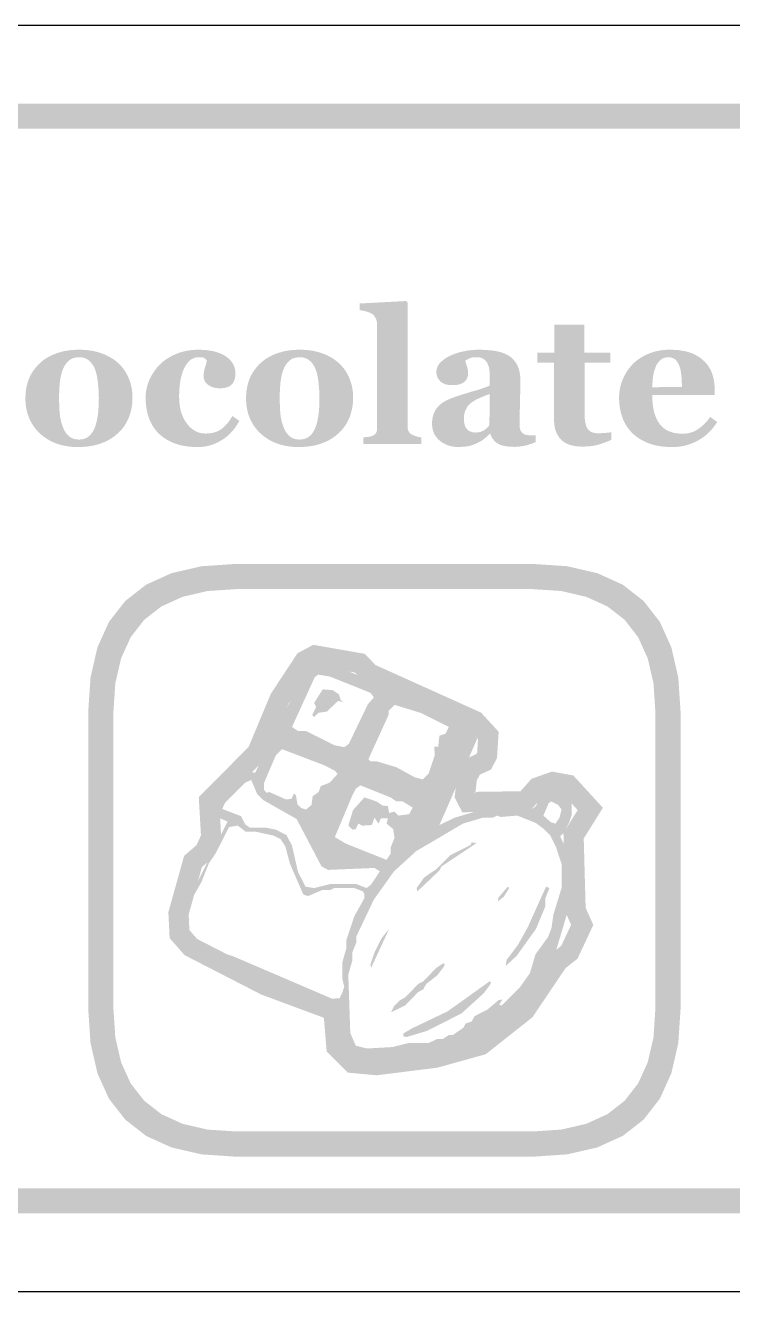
# Model space of a CAD drawing. Header units: millimetres. Extents: x 6 to 297, y 55 to 451.
# Drawn here: x 32.3 to 43.53, y 339.16 to 359.24 of the extents above; entities that cross this region are included whole.
import ezdxf

# ---------------------------------------------------------------- set-up
doc = ezdxf.new("R2010")
doc.units = ezdxf.units.MM
doc.layers.add('CUT', color=1, linetype='Continuous')
doc.layers.add('RASTER', color=7, linetype='Continuous')

msp = doc.modelspace()

# ---------------------------------------------------------------- hatches: boundary and pattern name
at = {"layer": 'RASTER'}
h = msp.add_hatch(color=7, dxfattribs=at)
h.paths.add_polyline_path([(7.2, 355.8), (7.234, 356.316), (7.337, 356.763), (7.509, 357.141), (7.75, 357.45), (8.059, 357.691), (8.438, 357.862), (8.884, 357.966), (9.4, 358), (66.6, 358), (67.116, 357.966), (67.563, 357.862), (67.941, 357.691), (68.25, 357.45), (68.491, 357.141), (68.663, 356.763), (68.766, 356.316), (68.8, 355.8), (68.8, 342.6), (68.766, 342.084), (68.663, 341.638), (68.491, 341.259), (68.25, 340.95), (67.941, 340.709), (67.563, 340.538), (67.116, 340.434), (66.6, 340.4), (9.4, 340.4), (8.884, 340.434), (8.438, 340.538), (8.059, 340.709), (7.75, 340.95), (7.509, 341.259), (7.337, 341.638), (7.234, 342.084), (7.2, 342.6)])
h.paths.add_polyline_path([(7.6, 355.8), (7.6, 342.6), (7.628, 342.178), (7.712, 341.813), (7.853, 341.503), (8.05, 341.25), (8.303, 341.053), (8.612, 340.912), (8.978, 340.828), (9.4, 340.8), (66.6, 340.8), (67.022, 340.828), (67.387, 340.912), (67.697, 341.053), (67.95, 341.25), (68.147, 341.503), (68.288, 341.813), (68.372, 342.178), (68.4, 342.6), (68.4, 355.8), (68.372, 356.222), (68.288, 356.588), (68.147, 356.897), (67.95, 357.15), (67.697, 357.347), (67.387, 357.488), (67.022, 357.572), (66.6, 357.6), (9.4, 357.6), (8.978, 357.572), (8.612, 357.488), (8.303, 357.347), (8.05, 357.15), (7.853, 356.897), (7.712, 356.588), (7.628, 356.222), (7.6, 355.8)], flags=0)
for points in [[(38.585, 352.6), (37.667, 352.6), (37.667, 352.707), (37.676, 352.708), (37.686, 352.708), (37.695, 352.709), (37.704, 352.71), (37.713, 352.711), (37.723, 352.712), (37.732, 352.713), (37.741, 352.714), (37.75, 352.715), (37.758, 352.717), (37.767, 352.718), (37.775, 352.72), (37.782, 352.722), (37.79, 352.724), (37.797, 352.726), (37.804, 352.729), (37.816, 352.734), (37.826, 352.739), (37.835, 352.744), (37.844, 352.75), (37.851, 352.757), (37.858, 352.764), (37.863, 352.771), (37.868, 352.779), (37.872, 352.788), (37.876, 352.797), (37.878, 352.807), (37.881, 352.818), (37.883, 352.829), (37.884, 352.841), (37.885, 352.853), (37.885, 352.867), (37.885, 354.49), (37.885, 354.503), (37.884, 354.517), (37.882, 354.53), (37.879, 354.543), (37.876, 354.556), (37.872, 354.569), (37.868, 354.581), (37.862, 354.593), (37.856, 354.604), (37.85, 354.615), (37.843, 354.625), (37.836, 354.635), (37.828, 354.644), (37.82, 354.652), (37.811, 354.659), (37.802, 354.665), (37.794, 354.67), (37.785, 354.675), (37.775, 354.68), (37.765, 354.684), (37.753, 354.689), (37.741, 354.693), (37.727, 354.698), (37.713, 354.702), (37.698, 354.706), (37.684, 354.71), (37.67, 354.713), (37.657, 354.716), (37.644, 354.718), (37.632, 354.72), (37.62, 354.722), (37.608, 354.723), (37.608, 354.829), (38.345, 354.868), (38.367, 354.844), (38.367, 352.886), (38.367, 352.872), (38.368, 352.86), (38.37, 352.848), (38.372, 352.837), (38.374, 352.826), (38.378, 352.816), (38.382, 352.806), (38.386, 352.798), (38.391, 352.79), (38.397, 352.782), (38.404, 352.775), (38.411, 352.768), (38.419, 352.761), (38.428, 352.755), (38.437, 352.75), (38.448, 352.745), (38.455, 352.742), (38.462, 352.739), (38.47, 352.736), (38.478, 352.733), (38.485, 352.73), (38.493, 352.727), (38.501, 352.724), (38.509, 352.722), (38.517, 352.719), (38.526, 352.717), (38.535, 352.715), (38.544, 352.713), (38.554, 352.711), (38.564, 352.709), (38.574, 352.708), (38.585, 352.707)], [(41.603, 352.667), (41.579, 352.657), (41.555, 352.647), (41.531, 352.638), (41.506, 352.628), (41.48, 352.619), (41.455, 352.61), (41.429, 352.602), (41.402, 352.593), (41.375, 352.586), (41.346, 352.579), (41.315, 352.573), (41.283, 352.569), (41.25, 352.565), (41.215, 352.563), (41.179, 352.561), (41.141, 352.56), (41.086, 352.562), (41.034, 352.567), (40.987, 352.576), (40.942, 352.588), (40.902, 352.604), (40.865, 352.623), (40.832, 352.646), (40.802, 352.672), (40.776, 352.701), (40.754, 352.733), (40.735, 352.769), (40.719, 352.807), (40.707, 352.848), (40.699, 352.892), (40.693, 352.94), (40.692, 352.99), (40.692, 353.889), (40.428, 353.889), (40.428, 354.047), (40.698, 354.047), (40.698, 354.491), (41.174, 354.491), (41.174, 354.047), (41.584, 354.047), (41.584, 353.889), (41.177, 353.889), (41.177, 353.086), (41.177, 353.045), (41.179, 353.007), (41.183, 352.972), (41.188, 352.94), (41.195, 352.911), (41.203, 352.885), (41.213, 352.863), (41.224, 352.843), (41.237, 352.826), (41.253, 352.812), (41.27, 352.799), (41.291, 352.789), (41.313, 352.781), (41.338, 352.776), (41.365, 352.773), (41.395, 352.771), (41.405, 352.771), (41.416, 352.772), (41.429, 352.772), (41.442, 352.773), (41.456, 352.774), (41.471, 352.775), (41.488, 352.776), (41.505, 352.777), (41.522, 352.779), (41.537, 352.78), (41.551, 352.782), (41.564, 352.783), (41.576, 352.785), (41.586, 352.787), (41.595, 352.789), (41.603, 352.79)], [(35.029, 352.553), (34.978, 352.554), (34.93, 352.557), (34.883, 352.561), (34.837, 352.568), (34.793, 352.576), (34.75, 352.586), (34.709, 352.599), (34.669, 352.612), (34.631, 352.628), (34.594, 352.645), (34.56, 352.663), (34.527, 352.683), (34.495, 352.703), (34.466, 352.726), (34.438, 352.749), (34.412, 352.774), (34.387, 352.801), (34.365, 352.829), (34.343, 352.858), (34.324, 352.888), (34.306, 352.919), (34.289, 352.952), (34.274, 352.985), (34.261, 353.02), (34.249, 353.056), (34.239, 353.093), (34.231, 353.13), (34.224, 353.169), (34.218, 353.208), (34.214, 353.248), (34.212, 353.288), (34.211, 353.329), (34.212, 353.367), (34.215, 353.405), (34.22, 353.442), (34.226, 353.478), (34.235, 353.514), (34.245, 353.55), (34.258, 353.585), (34.272, 353.62), (34.288, 353.653), (34.305, 353.686), (34.324, 353.718), (34.344, 353.749), (34.365, 353.778), (34.387, 353.807), (34.411, 353.835), (34.437, 353.861), (34.464, 353.887), (34.493, 353.912), (34.524, 353.935), (34.557, 353.957), (34.591, 353.978), (34.626, 353.997), (34.664, 354.015), (34.703, 354.032), (34.743, 354.047), (34.784, 354.06), (34.826, 354.071), (34.87, 354.08), (34.914, 354.087), (34.96, 354.092), (35.006, 354.095), (35.053, 354.096), (35.119, 354.094), (35.181, 354.089), (35.24, 354.081), (35.295, 354.07), (35.346, 354.056), (35.394, 354.038), (35.439, 354.018), (35.48, 353.994), (35.516, 353.967), (35.548, 353.938), (35.575, 353.907), (35.597, 353.874), (35.614, 353.839), (35.627, 353.801), (35.634, 353.761), (35.636, 353.719), (35.636, 353.693), (35.633, 353.669), (35.629, 353.646), (35.623, 353.624), (35.615, 353.603), (35.605, 353.584), (35.594, 353.566), (35.581, 353.549), (35.566, 353.534), (35.548, 353.521), (35.528, 353.51), (35.505, 353.501), (35.48, 353.494), (35.452, 353.489), (35.422, 353.486), (35.389, 353.485), (35.362, 353.486), (35.336, 353.488), (35.312, 353.492), (35.288, 353.498), (35.266, 353.505), (35.244, 353.514), (35.224, 353.525), (35.205, 353.538), (35.188, 353.551), (35.173, 353.566), (35.16, 353.582), (35.15, 353.598), (35.142, 353.616), (35.136, 353.635), (35.132, 353.654), (35.131, 353.675), (35.131, 353.693), (35.133, 353.711), (35.134, 353.729), (35.137, 353.747), (35.14, 353.764), (35.144, 353.782), (35.149, 353.8), (35.155, 353.817), (35.16, 353.834), (35.165, 353.85), (35.169, 353.865), (35.173, 353.879), (35.176, 353.892), (35.179, 353.904), (35.181, 353.915), (35.182, 353.924), (35.178, 353.931), (35.174, 353.937), (35.169, 353.942), (35.164, 353.947), (35.159, 353.952), (35.153, 353.957), (35.147, 353.961), (35.141, 353.965), (35.135, 353.968), (35.127, 353.971), (35.119, 353.973), (35.109, 353.975), (35.099, 353.976), (35.088, 353.978), (35.076, 353.978), (35.064, 353.978), (35.047, 353.978), (35.031, 353.976), (35.016, 353.974), (35.001, 353.971), (34.986, 353.966), (34.971, 353.961), (34.957, 353.955), (34.944, 353.948), (34.93, 353.939), (34.917, 353.929), (34.904, 353.918), (34.891, 353.905), (34.879, 353.891), (34.866, 353.875), (34.854, 353.858), (34.843, 353.839), (34.831, 353.82), (34.821, 353.8), (34.811, 353.777), (34.802, 353.754), (34.793, 353.728), (34.785, 353.701), (34.777, 353.673), (34.77, 353.643), (34.764, 353.611), (34.758, 353.578), (34.754, 353.544), (34.75, 353.507), (34.747, 353.47), (34.745, 353.43), (34.743, 353.39), (34.743, 353.347), (34.745, 353.283), (34.751, 353.223), (34.76, 353.166), (34.773, 353.112), (34.791, 353.061), (34.812, 353.013), (34.837, 352.968), (34.865, 352.927), (34.897, 352.889), (34.929, 352.857), (34.964, 352.829), (34.999, 352.807), (35.037, 352.789), (35.075, 352.777), (35.116, 352.769), (35.157, 352.767), (35.197, 352.768), (35.235, 352.772), (35.27, 352.777), (35.303, 352.785), (35.335, 352.795), (35.364, 352.808), (35.391, 352.823), (35.416, 352.84), (35.44, 352.859), (35.463, 352.88), (35.485, 352.902), (35.507, 352.927), (35.528, 352.954), (35.548, 352.982), (35.568, 353.013), (35.587, 353.045), (35.697, 352.969), (35.685, 352.947), (35.673, 352.925), (35.66, 352.904), (35.647, 352.884), (35.633, 352.863), (35.619, 352.844), (35.604, 352.825), (35.588, 352.806), (35.572, 352.788), (35.555, 352.77), (35.537, 352.753), (35.519, 352.736), (35.5, 352.72), (35.48, 352.704), (35.459, 352.689), (35.437, 352.675), (35.414, 352.66), (35.391, 352.647), (35.368, 352.634), (35.344, 352.622), (35.321, 352.611), (35.297, 352.601), (35.274, 352.592), (35.25, 352.584), (35.225, 352.577), (35.2, 352.57), (35.174, 352.565), (35.147, 352.561), (35.119, 352.557), (35.09, 352.555), (35.06, 352.554), (35.029, 352.553)]]:
    msp.add_hatch(color=7, dxfattribs=at).paths.add_polyline_path(points)
h = msp.add_hatch(color=7, dxfattribs=at)
h.paths.add_polyline_path([(33.781, 353.88), (33.807, 353.854), (33.832, 353.827), (33.855, 353.799), (33.876, 353.769), (33.896, 353.738), (33.914, 353.706), (33.931, 353.673), (33.946, 353.639), (33.959, 353.603), (33.971, 353.567), (33.981, 353.53), (33.989, 353.492), (33.995, 353.454), (34, 353.414), (34.002, 353.375), (34.003, 353.334), (34.002, 353.294), (34, 353.254), (33.995, 353.215), (33.989, 353.176), (33.981, 353.138), (33.971, 353.1), (33.96, 353.063), (33.947, 353.027), (33.932, 352.992), (33.915, 352.957), (33.897, 352.925), (33.877, 352.893), (33.856, 352.863), (33.833, 352.834), (33.808, 352.806), (33.782, 352.78), (33.752, 352.754), (33.721, 352.728), (33.689, 352.705), (33.655, 352.683), (33.62, 352.663), (33.583, 352.644), (33.545, 352.627), (33.506, 352.612), (33.465, 352.598), (33.423, 352.586), (33.379, 352.576), (33.334, 352.568), (33.287, 352.561), (33.239, 352.557), (33.19, 352.554), (33.139, 352.553), (33.095, 352.554), (33.051, 352.556), (33.009, 352.56), (32.967, 352.566), (32.927, 352.573), (32.887, 352.582), (32.848, 352.592), (32.81, 352.604), (32.773, 352.618), (32.737, 352.633), (32.702, 352.65), (32.669, 352.668), (32.636, 352.689), (32.604, 352.71), (32.574, 352.733), (32.544, 352.758), (32.517, 352.783), (32.491, 352.81), (32.467, 352.838), (32.445, 352.868), (32.423, 352.899), (32.404, 352.931), (32.385, 352.965), (32.368, 353.001), (32.353, 353.037), (32.34, 353.075), (32.329, 353.114), (32.32, 353.154), (32.313, 353.194), (32.308, 353.236), (32.305, 353.279), (32.304, 353.324), (32.305, 353.367), (32.307, 353.409), (32.312, 353.45), (32.318, 353.49), (32.326, 353.528), (32.336, 353.565), (32.347, 353.602), (32.36, 353.636), (32.375, 353.67), (32.392, 353.703), (32.411, 353.735), (32.431, 353.766), (32.453, 353.796), (32.477, 353.825), (32.502, 353.853), (32.53, 353.88), (32.557, 353.905), (32.587, 353.929), (32.618, 353.951), (32.651, 353.971), (32.685, 353.99), (32.721, 354.008), (32.758, 354.024), (32.797, 354.039), (32.837, 354.052), (32.879, 354.064), (32.921, 354.074), (32.965, 354.082), (33.01, 354.088), (33.056, 354.092), (33.104, 354.095), (33.152, 354.096), (33.203, 354.095), (33.252, 354.092), (33.299, 354.088), (33.345, 354.082), (33.389, 354.074), (33.432, 354.064), (33.473, 354.052), (33.513, 354.039), (33.551, 354.024), (33.588, 354.008), (33.624, 353.99), (33.658, 353.971), (33.691, 353.951), (33.722, 353.929), (33.752, 353.905), (33.781, 353.88)])
h.paths.add_polyline_path([(33.406, 352.865), (33.413, 352.886), (33.421, 352.908), (33.427, 352.932), (33.434, 352.956), (33.439, 352.981), (33.444, 353.008), (33.449, 353.036), (33.453, 353.064), (33.457, 353.094), (33.46, 353.125), (33.462, 353.158), (33.465, 353.191), (33.466, 353.226), (33.468, 353.262), (33.468, 353.299), (33.469, 353.337), (33.468, 353.363), (33.468, 353.39), (33.466, 353.418), (33.465, 353.447), (33.463, 353.476), (33.46, 353.507), (33.457, 353.539), (33.454, 353.571), (33.45, 353.603), (33.446, 353.634), (33.441, 353.662), (33.436, 353.689), (33.43, 353.714), (33.424, 353.738), (33.417, 353.759), (33.41, 353.779), (33.401, 353.802), (33.391, 353.823), (33.38, 353.843), (33.368, 353.862), (33.355, 353.879), (33.342, 353.895), (33.328, 353.91), (33.313, 353.924), (33.296, 353.937), (33.279, 353.947), (33.261, 353.956), (33.242, 353.964), (33.222, 353.97), (33.201, 353.974), (33.178, 353.976), (33.155, 353.977), (33.13, 353.976), (33.106, 353.973), (33.083, 353.969), (33.061, 353.963), (33.041, 353.955), (33.023, 353.945), (33.005, 353.933), (32.989, 353.92), (32.974, 353.905), (32.959, 353.889), (32.946, 353.872), (32.934, 353.854), (32.922, 353.835), (32.911, 353.815), (32.902, 353.794), (32.893, 353.772), (32.885, 353.751), (32.879, 353.728), (32.872, 353.705), (32.867, 353.681), (32.862, 353.656), (32.857, 353.631), (32.854, 353.604), (32.85, 353.576), (32.848, 353.548), (32.845, 353.52), (32.843, 353.491), (32.842, 353.462), (32.84, 353.433), (32.839, 353.403), (32.839, 353.373), (32.839, 353.343), (32.839, 353.304), (32.839, 353.266), (32.84, 353.231), (32.841, 353.197), (32.843, 353.165), (32.844, 353.134), (32.846, 353.105), (32.849, 353.078), (32.852, 353.052), (32.856, 353.026), (32.861, 353), (32.866, 352.973), (32.873, 352.947), (32.881, 352.921), (32.889, 352.894), (32.899, 352.868), (32.908, 352.846), (32.917, 352.825), (32.928, 352.805), (32.94, 352.787), (32.952, 352.769), (32.966, 352.753), (32.98, 352.738), (32.995, 352.725), (33.012, 352.712), (33.029, 352.701), (33.047, 352.692), (33.067, 352.685), (33.087, 352.679), (33.109, 352.675), (33.131, 352.673), (33.155, 352.672), (33.177, 352.673), (33.197, 352.675), (33.217, 352.679), (33.237, 352.684), (33.255, 352.691), (33.273, 352.699), (33.29, 352.709), (33.306, 352.721), (33.321, 352.734), (33.336, 352.748), (33.349, 352.764), (33.362, 352.781), (33.374, 352.8), (33.386, 352.82), (33.396, 352.842), (33.406, 352.865)], flags=0)
h = msp.add_hatch(color=7, dxfattribs=at)
h.paths.add_polyline_path([(37.281, 353.88), (37.308, 353.854), (37.332, 353.827), (37.356, 353.799), (37.377, 353.769), (37.397, 353.738), (37.415, 353.706), (37.432, 353.673), (37.447, 353.639), (37.46, 353.603), (37.472, 353.567), (37.482, 353.53), (37.49, 353.492), (37.496, 353.454), (37.501, 353.414), (37.503, 353.375), (37.504, 353.334), (37.503, 353.294), (37.501, 353.254), (37.496, 353.215), (37.49, 353.176), (37.482, 353.138), (37.472, 353.1), (37.461, 353.063), (37.448, 353.027), (37.433, 352.992), (37.416, 352.957), (37.398, 352.925), (37.378, 352.893), (37.357, 352.863), (37.334, 352.834), (37.309, 352.806), (37.283, 352.78), (37.253, 352.754), (37.222, 352.728), (37.19, 352.705), (37.156, 352.683), (37.121, 352.663), (37.084, 352.644), (37.046, 352.627), (37.007, 352.612), (36.966, 352.598), (36.924, 352.586), (36.88, 352.576), (36.835, 352.568), (36.788, 352.561), (36.74, 352.557), (36.691, 352.554), (36.64, 352.553), (36.596, 352.554), (36.552, 352.556), (36.51, 352.56), (36.468, 352.566), (36.428, 352.573), (36.388, 352.582), (36.349, 352.592), (36.311, 352.604), (36.274, 352.618), (36.238, 352.633), (36.203, 352.65), (36.169, 352.668), (36.137, 352.689), (36.105, 352.71), (36.075, 352.733), (36.045, 352.758), (36.018, 352.783), (35.992, 352.81), (35.968, 352.838), (35.946, 352.868), (35.924, 352.899), (35.905, 352.931), (35.886, 352.965), (35.869, 353.001), (35.854, 353.037), (35.841, 353.075), (35.83, 353.114), (35.821, 353.154), (35.814, 353.194), (35.809, 353.236), (35.806, 353.279), (35.805, 353.324), (35.806, 353.367), (35.808, 353.409), (35.813, 353.45), (35.819, 353.49), (35.827, 353.528), (35.837, 353.565), (35.848, 353.602), (35.861, 353.636), (35.876, 353.67), (35.893, 353.703), (35.912, 353.735), (35.932, 353.766), (35.954, 353.796), (35.978, 353.825), (36.003, 353.853), (36.031, 353.88), (36.058, 353.905), (36.088, 353.929), (36.119, 353.951), (36.152, 353.971), (36.186, 353.99), (36.222, 354.008), (36.259, 354.024), (36.298, 354.039), (36.338, 354.052), (36.38, 354.064), (36.422, 354.074), (36.466, 354.082), (36.511, 354.088), (36.557, 354.092), (36.605, 354.095), (36.653, 354.096), (36.704, 354.095), (36.753, 354.092), (36.8, 354.088), (36.846, 354.082), (36.89, 354.074), (36.933, 354.064), (36.974, 354.052), (37.014, 354.039), (37.052, 354.024), (37.089, 354.008), (37.125, 353.99), (37.159, 353.971), (37.192, 353.951), (37.223, 353.929), (37.253, 353.905), (37.281, 353.88)])
h.paths.add_polyline_path([(36.906, 352.865), (36.914, 352.886), (36.922, 352.908), (36.928, 352.932), (36.935, 352.956), (36.94, 352.981), (36.945, 353.008), (36.95, 353.036), (36.954, 353.064), (36.958, 353.094), (36.961, 353.125), (36.963, 353.158), (36.966, 353.191), (36.967, 353.226), (36.969, 353.262), (36.969, 353.299), (36.969, 353.337), (36.969, 353.363), (36.969, 353.39), (36.967, 353.418), (36.966, 353.447), (36.964, 353.476), (36.961, 353.507), (36.958, 353.539), (36.955, 353.571), (36.951, 353.603), (36.947, 353.634), (36.942, 353.662), (36.937, 353.689), (36.931, 353.714), (36.925, 353.738), (36.918, 353.759), (36.911, 353.779), (36.902, 353.802), (36.892, 353.823), (36.881, 353.843), (36.869, 353.862), (36.856, 353.879), (36.843, 353.895), (36.829, 353.91), (36.813, 353.924), (36.797, 353.937), (36.78, 353.947), (36.762, 353.956), (36.743, 353.964), (36.723, 353.97), (36.702, 353.974), (36.679, 353.976), (36.656, 353.977), (36.631, 353.976), (36.607, 353.973), (36.584, 353.969), (36.562, 353.963), (36.542, 353.955), (36.523, 353.945), (36.506, 353.933), (36.49, 353.92), (36.475, 353.905), (36.46, 353.889), (36.447, 353.872), (36.435, 353.854), (36.423, 353.835), (36.412, 353.815), (36.403, 353.794), (36.394, 353.772), (36.386, 353.751), (36.38, 353.728), (36.373, 353.705), (36.368, 353.681), (36.363, 353.656), (36.358, 353.631), (36.355, 353.604), (36.351, 353.576), (36.349, 353.548), (36.346, 353.52), (36.344, 353.491), (36.343, 353.462), (36.341, 353.433), (36.34, 353.403), (36.34, 353.373), (36.34, 353.343), (36.34, 353.304), (36.34, 353.266), (36.341, 353.231), (36.342, 353.197), (36.344, 353.165), (36.345, 353.134), (36.347, 353.105), (36.35, 353.078), (36.353, 353.052), (36.357, 353.026), (36.362, 353), (36.367, 352.973), (36.374, 352.947), (36.382, 352.921), (36.39, 352.894), (36.4, 352.868), (36.409, 352.846), (36.418, 352.825), (36.429, 352.805), (36.441, 352.787), (36.453, 352.769), (36.467, 352.753), (36.481, 352.738), (36.496, 352.725), (36.513, 352.712), (36.53, 352.701), (36.548, 352.692), (36.568, 352.685), (36.588, 352.679), (36.61, 352.675), (36.632, 352.673), (36.656, 352.672), (36.678, 352.673), (36.698, 352.675), (36.718, 352.679), (36.738, 352.684), (36.756, 352.691), (36.774, 352.699), (36.791, 352.709), (36.807, 352.721), (36.822, 352.734), (36.837, 352.748), (36.85, 352.764), (36.863, 352.781), (36.875, 352.8), (36.887, 352.82), (36.897, 352.842), (36.906, 352.865)], flags=0)
h = msp.add_hatch(color=7, dxfattribs=at)
h.paths.add_polyline_path([(40.4, 352.631), (40.384, 352.624), (40.366, 352.617), (40.349, 352.611), (40.33, 352.604), (40.31, 352.598), (40.29, 352.591), (40.269, 352.585), (40.248, 352.579), (40.226, 352.574), (40.203, 352.569), (40.18, 352.565), (40.157, 352.562), (40.134, 352.559), (40.11, 352.558), (40.086, 352.556), (40.062, 352.556), (40.018, 352.557), (39.978, 352.559), (39.94, 352.564), (39.905, 352.569), (39.874, 352.577), (39.845, 352.586), (39.819, 352.597), (39.797, 352.61), (39.776, 352.624), (39.758, 352.639), (39.741, 352.656), (39.725, 352.675), (39.712, 352.694), (39.7, 352.716), (39.689, 352.738), (39.681, 352.763), (39.672, 352.763), (39.66, 352.75), (39.647, 352.739), (39.635, 352.727), (39.623, 352.716), (39.611, 352.706), (39.599, 352.696), (39.588, 352.687), (39.576, 352.678), (39.565, 352.669), (39.553, 352.661), (39.541, 352.653), (39.528, 352.645), (39.516, 352.638), (39.503, 352.631), (39.49, 352.624), (39.477, 352.618), (39.46, 352.61), (39.443, 352.603), (39.426, 352.596), (39.41, 352.59), (39.393, 352.584), (39.377, 352.579), (39.361, 352.574), (39.345, 352.57), (39.328, 352.566), (39.31, 352.563), (39.29, 352.561), (39.268, 352.558), (39.245, 352.557), (39.221, 352.556), (39.195, 352.555), (39.167, 352.555), (39.125, 352.556), (39.085, 352.561), (39.046, 352.569), (39.009, 352.58), (38.974, 352.594), (38.94, 352.611), (38.908, 352.631), (38.877, 352.655), (38.849, 352.681), (38.824, 352.709), (38.804, 352.739), (38.787, 352.772), (38.773, 352.806), (38.764, 352.842), (38.758, 352.88), (38.757, 352.921), (38.757, 352.944), (38.758, 352.967), (38.76, 352.988), (38.763, 353.009), (38.767, 353.029), (38.771, 353.048), (38.777, 353.066), (38.783, 353.083), (38.79, 353.099), (38.798, 353.115), (38.806, 353.13), (38.815, 353.145), (38.825, 353.16), (38.835, 353.174), (38.846, 353.188), (38.858, 353.201), (38.869, 353.212), (38.881, 353.223), (38.893, 353.233), (38.905, 353.243), (38.918, 353.253), (38.931, 353.262), (38.945, 353.27), (38.959, 353.278), (38.974, 353.286), (38.989, 353.293), (39.004, 353.301), (39.02, 353.308), (39.036, 353.315), (39.052, 353.322), (39.069, 353.329), (39.086, 353.335), (39.12, 353.347), (39.155, 353.36), (39.192, 353.372), (39.231, 353.385), (39.272, 353.397), (39.314, 353.41), (39.357, 353.423), (39.403, 353.436), (39.447, 353.449), (39.489, 353.461), (39.527, 353.473), (39.562, 353.485), (39.594, 353.496), (39.623, 353.508), (39.649, 353.518), (39.672, 353.529), (39.672, 353.669), (39.672, 353.679), (39.672, 353.689), (39.671, 353.7), (39.671, 353.712), (39.67, 353.724), (39.669, 353.737), (39.668, 353.751), (39.666, 353.766), (39.665, 353.781), (39.663, 353.795), (39.66, 353.808), (39.657, 353.821), (39.654, 353.834), (39.65, 353.845), (39.646, 353.857), (39.641, 353.867), (39.636, 353.879), (39.63, 353.89), (39.623, 353.9), (39.615, 353.91), (39.607, 353.92), (39.597, 353.929), (39.588, 353.938), (39.577, 353.946), (39.565, 353.954), (39.553, 353.96), (39.54, 353.966), (39.526, 353.97), (39.511, 353.974), (39.495, 353.976), (39.479, 353.978), (39.461, 353.978), (39.445, 353.978), (39.43, 353.977), (39.416, 353.976), (39.402, 353.974), (39.389, 353.971), (39.376, 353.968), (39.365, 353.964), (39.354, 353.96), (39.343, 353.956), (39.333, 353.951), (39.323, 353.946), (39.315, 353.942), (39.306, 353.937), (39.298, 353.932), (39.291, 353.928), (39.284, 353.923), (39.285, 353.915), (39.287, 353.906), (39.289, 353.896), (39.292, 353.886), (39.296, 353.874), (39.3, 353.862), (39.304, 353.848), (39.309, 353.833), (39.314, 353.818), (39.318, 353.804), (39.321, 353.789), (39.324, 353.774), (39.326, 353.76), (39.328, 353.746), (39.329, 353.732), (39.329, 353.718), (39.329, 353.711), (39.329, 353.704), (39.327, 353.697), (39.326, 353.69), (39.324, 353.682), (39.322, 353.673), (39.319, 353.665), (39.316, 353.655), (39.313, 353.646), (39.309, 353.638), (39.305, 353.63), (39.3, 353.622), (39.295, 353.615), (39.29, 353.608), (39.284, 353.602), (39.278, 353.596), (39.27, 353.589), (39.261, 353.582), (39.252, 353.576), (39.242, 353.57), (39.233, 353.565), (39.223, 353.56), (39.213, 353.555), (39.203, 353.551), (39.192, 353.547), (39.179, 353.544), (39.165, 353.541), (39.15, 353.539), (39.133, 353.537), (39.115, 353.536), (39.095, 353.535), (39.074, 353.535), (39.045, 353.535), (39.017, 353.538), (38.991, 353.543), (38.966, 353.549), (38.944, 353.558), (38.924, 353.568), (38.905, 353.58), (38.888, 353.594), (38.874, 353.609), (38.861, 353.626), (38.85, 353.643), (38.841, 353.662), (38.834, 353.682), (38.829, 353.703), (38.826, 353.725), (38.825, 353.748), (38.826, 353.769), (38.83, 353.788), (38.835, 353.808), (38.842, 353.826), (38.851, 353.844), (38.862, 353.862), (38.875, 353.879), (38.891, 353.896), (38.907, 353.912), (38.925, 353.927), (38.944, 353.941), (38.963, 353.955), (38.983, 353.968), (39.004, 353.981), (39.027, 353.992), (39.05, 354.003), (39.073, 354.014), (39.097, 354.024), (39.123, 354.033), (39.149, 354.042), (39.176, 354.051), (39.204, 354.058), (39.232, 354.065), (39.262, 354.071), (39.292, 354.077), (39.321, 354.082), (39.35, 354.086), (39.378, 354.09), (39.405, 354.092), (39.432, 354.094), (39.459, 354.095), (39.485, 354.096), (39.52, 354.095), (39.554, 354.095), (39.588, 354.093), (39.621, 354.091), (39.653, 354.089), (39.685, 354.086), (39.715, 354.083), (39.745, 354.079), (39.775, 354.074), (39.803, 354.068), (39.831, 354.061), (39.858, 354.053), (39.885, 354.044), (39.91, 354.033), (39.935, 354.022), (39.959, 354.009), (39.981, 353.996), (40.002, 353.981), (40.022, 353.964), (40.041, 353.946), (40.058, 353.927), (40.074, 353.906), (40.09, 353.884), (40.104, 353.86), (40.116, 353.835), (40.127, 353.808), (40.136, 353.779), (40.144, 353.748), (40.149, 353.716), (40.154, 353.681), (40.156, 353.645), (40.157, 353.606), (40.157, 353.564), (40.157, 353.52), (40.156, 353.474), (40.155, 353.425), (40.154, 353.375), (40.153, 353.323), (40.152, 353.27), (40.15, 353.214), (40.149, 353.159), (40.148, 353.11), (40.146, 353.065), (40.145, 353.026), (40.145, 352.991), (40.144, 352.961), (40.144, 352.935), (40.144, 352.915), (40.144, 352.899), (40.145, 352.884), (40.147, 352.869), (40.149, 352.856), (40.152, 352.843), (40.155, 352.832), (40.159, 352.821), (40.164, 352.811), (40.169, 352.802), (40.175, 352.793), (40.181, 352.785), (40.189, 352.778), (40.197, 352.771), (40.205, 352.765), (40.214, 352.759), (40.224, 352.754), (40.231, 352.751), (40.239, 352.749), (40.247, 352.746), (40.256, 352.744), (40.267, 352.743), (40.278, 352.742), (40.29, 352.741), (40.303, 352.74), (40.316, 352.739), (40.329, 352.739), (40.341, 352.739), (40.354, 352.738), (40.366, 352.738), (40.378, 352.738), (40.389, 352.738), (40.4, 352.738)])
h.paths.add_polyline_path([(39.672, 353.394), (39.652, 353.387), (39.631, 353.38), (39.611, 353.372), (39.59, 353.364), (39.57, 353.356), (39.55, 353.348), (39.53, 353.339), (39.51, 353.33), (39.49, 353.321), (39.471, 353.312), (39.453, 353.303), (39.436, 353.293), (39.42, 353.284), (39.405, 353.274), (39.391, 353.265), (39.378, 353.255), (39.365, 353.244), (39.352, 353.233), (39.34, 353.221), (39.329, 353.208), (39.319, 353.195), (39.31, 353.18), (39.301, 353.166), (39.293, 353.15), (39.286, 353.134), (39.279, 353.117), (39.274, 353.099), (39.27, 353.081), (39.266, 353.062), (39.264, 353.042), (39.262, 353.021), (39.262, 353), (39.263, 352.972), (39.265, 352.947), (39.269, 352.923), (39.275, 352.901), (39.282, 352.882), (39.291, 352.864), (39.302, 352.848), (39.314, 352.834), (39.327, 352.822), (39.341, 352.812), (39.356, 352.803), (39.372, 352.796), (39.388, 352.79), (39.406, 352.786), (39.423, 352.784), (39.442, 352.783), (39.462, 352.784), (39.481, 352.785), (39.499, 352.788), (39.516, 352.791), (39.532, 352.796), (39.547, 352.802), (39.561, 352.808), (39.575, 352.816), (39.588, 352.825), (39.6, 352.834), (39.612, 352.843), (39.624, 352.853), (39.635, 352.863), (39.646, 352.874), (39.656, 352.886), (39.666, 352.897)], flags=0)
h = msp.add_hatch(color=7, dxfattribs=at)
h.paths.add_polyline_path([(43.28, 352.95), (43.267, 352.929), (43.253, 352.909), (43.239, 352.889), (43.223, 352.869), (43.208, 352.849), (43.191, 352.83), (43.174, 352.811), (43.156, 352.793), (43.138, 352.774), (43.119, 352.757), (43.099, 352.74), (43.079, 352.724), (43.058, 352.708), (43.036, 352.694), (43.014, 352.679), (42.991, 352.666), (42.967, 352.652), (42.942, 352.64), (42.918, 352.628), (42.893, 352.617), (42.868, 352.607), (42.843, 352.598), (42.818, 352.589), (42.793, 352.582), (42.767, 352.575), (42.741, 352.569), (42.713, 352.564), (42.685, 352.56), (42.656, 352.557), (42.626, 352.555), (42.594, 352.554), (42.562, 352.553), (42.509, 352.554), (42.458, 352.557), (42.408, 352.562), (42.36, 352.569), (42.314, 352.577), (42.27, 352.588), (42.228, 352.6), (42.188, 352.615), (42.149, 352.631), (42.113, 352.648), (42.078, 352.667), (42.044, 352.687), (42.013, 352.708), (41.983, 352.731), (41.954, 352.755), (41.928, 352.78), (41.903, 352.807), (41.88, 352.835), (41.858, 352.863), (41.838, 352.894), (41.82, 352.925), (41.803, 352.957), (41.788, 352.991), (41.775, 353.026), (41.763, 353.061), (41.753, 353.098), (41.744, 353.135), (41.737, 353.173), (41.731, 353.212), (41.728, 353.251), (41.725, 353.291), (41.724, 353.332), (41.725, 353.37), (41.728, 353.406), (41.732, 353.443), (41.738, 353.479), (41.746, 353.514), (41.755, 353.55), (41.766, 353.584), (41.779, 353.619), (41.794, 353.653), (41.81, 353.685), (41.827, 353.717), (41.846, 353.748), (41.866, 353.778), (41.888, 353.807), (41.911, 353.835), (41.935, 353.863), (41.961, 353.888), (41.988, 353.912), (42.017, 353.935), (42.048, 353.957), (42.08, 353.977), (42.114, 353.996), (42.149, 354.014), (42.187, 354.031), (42.225, 354.046), (42.265, 354.059), (42.305, 354.07), (42.347, 354.079), (42.39, 354.087), (42.434, 354.092), (42.479, 354.095), (42.526, 354.096), (42.576, 354.095), (42.624, 354.092), (42.669, 354.089), (42.712, 354.083), (42.753, 354.076), (42.792, 354.068), (42.828, 354.057), (42.863, 354.046), (42.895, 354.033), (42.926, 354.019), (42.955, 354.003), (42.983, 353.986), (43.01, 353.969), (43.035, 353.95), (43.058, 353.929), (43.081, 353.908), (43.101, 353.887), (43.12, 353.864), (43.137, 353.841), (43.153, 353.817), (43.167, 353.792), (43.181, 353.766), (43.192, 353.739), (43.202, 353.711), (43.211, 353.683), (43.219, 353.654), (43.226, 353.624), (43.231, 353.595), (43.235, 353.565), (43.238, 353.535), (43.24, 353.504), (43.24, 353.473), (43.24, 353.378), (42.25, 353.378), (42.252, 353.305), (42.257, 353.237), (42.267, 353.173), (42.279, 353.113), (42.295, 353.059), (42.315, 353.008), (42.339, 352.962), (42.366, 352.921), (42.397, 352.884), (42.432, 352.852), (42.472, 352.825), (42.516, 352.803), (42.564, 352.786), (42.616, 352.774), (42.673, 352.767), (42.734, 352.764), (42.768, 352.765), (42.801, 352.769), (42.833, 352.775), (42.864, 352.783), (42.895, 352.794), (42.925, 352.806), (42.953, 352.822), (42.981, 352.84), (43.008, 352.859), (43.034, 352.88), (43.059, 352.902), (43.083, 352.925), (43.106, 352.95), (43.128, 352.975), (43.149, 353.002), (43.169, 353.031)])
h.paths.add_polyline_path([(42.72, 353.507), (42.72, 353.529), (42.72, 353.551), (42.719, 353.573), (42.718, 353.596), (42.717, 353.618), (42.716, 353.641), (42.714, 353.664), (42.712, 353.687), (42.709, 353.709), (42.706, 353.731), (42.703, 353.751), (42.7, 353.771), (42.696, 353.789), (42.691, 353.806), (42.686, 353.823), (42.681, 353.838), (42.674, 353.854), (42.667, 353.87), (42.66, 353.885), (42.651, 353.898), (42.643, 353.911), (42.633, 353.922), (42.623, 353.932), (42.613, 353.942), (42.602, 353.95), (42.59, 353.957), (42.577, 353.963), (42.564, 353.968), (42.55, 353.972), (42.535, 353.975), (42.52, 353.976), (42.504, 353.977), (42.476, 353.975), (42.45, 353.97), (42.425, 353.961), (42.402, 353.948), (42.38, 353.932), (42.36, 353.913), (42.341, 353.889), (42.323, 353.863), (42.308, 353.832), (42.294, 353.797), (42.282, 353.758), (42.271, 353.715), (42.263, 353.668), (42.257, 353.616), (42.253, 353.561), (42.25, 353.501)], flags=0)
h = msp.add_hatch(color=7, dxfattribs=at)
h.paths.add_polyline_path([(33.3, 348.35), (33.337, 348.901), (33.447, 349.378), (33.63, 349.782), (33.888, 350.112), (34.218, 350.37), (34.622, 350.553), (35.099, 350.663), (35.65, 350.7), (40.35, 350.7), (40.901, 350.663), (41.378, 350.553), (41.782, 350.37), (42.113, 350.112), (42.37, 349.782), (42.553, 349.378), (42.663, 348.901), (42.7, 348.35), (42.7, 343.65), (42.663, 343.099), (42.553, 342.622), (42.37, 342.218), (42.113, 341.888), (41.782, 341.63), (41.378, 341.447), (40.901, 341.337), (40.35, 341.3), (35.65, 341.3), (35.099, 341.337), (34.622, 341.447), (34.218, 341.63), (33.888, 341.888), (33.63, 342.218), (33.447, 342.622), (33.337, 343.099), (33.3, 343.65)])
h.paths.add_polyline_path([(33.7, 348.35), (33.7, 343.65), (33.73, 343.193), (33.822, 342.797), (33.974, 342.462), (34.188, 342.188), (34.462, 341.974), (34.797, 341.822), (35.193, 341.73), (35.65, 341.7), (40.35, 341.7), (40.807, 341.73), (41.203, 341.822), (41.538, 341.974), (41.813, 342.188), (42.026, 342.462), (42.178, 342.797), (42.27, 343.193), (42.3, 343.65), (42.3, 348.35), (42.27, 348.807), (42.178, 349.203), (42.026, 349.538), (41.813, 349.813), (41.538, 350.026), (41.203, 350.178), (40.807, 350.27), (40.35, 350.3), (35.65, 350.3), (35.193, 350.27), (34.797, 350.178), (34.462, 350.026), (34.188, 349.813), (33.974, 349.538), (33.822, 349.203), (33.73, 348.807), (33.7, 348.35)], flags=0)
h = msp.add_hatch(color=7, dxfattribs=at)
h.paths.add_polyline_path([(36.87, 349.417), (37.688, 349.274), (37.86, 349.096), (39.534, 348.342), (39.813, 348.038), (39.787, 347.623), (39.692, 347.439), (39.515, 347.358), (39.466, 347.267), (39.443, 347.059), (39.43, 347.085), (40.16, 347.095), (40.335, 347.293), (40.66, 347.407), (40.998, 347.345), (41.467, 346.833), (41.163, 346.346), (41.193, 345.246), (41.315, 344.975), (41.064, 344.44), (40.875, 344.291), (40.348, 343.51), (39.608, 342.925), (38.841, 342.712), (37.877, 342.591), (37.422, 342.633), (37.084, 342.97), (37.041, 343.489), (37.029, 343.507), (36.044, 343.872), (34.828, 344.497), (34.592, 344.766), (34.572, 345.176), (34.822, 346.071), (35.02, 346.242), (35.089, 346.395), (35.055, 347.001), (35.846, 347.799), (36.197, 348.639), (36.62, 349.282)])
h.paths.add_polyline_path([(36.924, 349.083), (36.843, 349.039), (36.481, 348.488), (36.117, 347.618), (35.382, 346.877), (35.412, 346.335), (35.283, 346.046), (35.104, 345.892), (34.894, 345.14), (34.906, 344.893), (35.028, 344.753), (36.174, 344.165), (37.238, 343.771), (37.353, 343.597), (37.394, 343.114), (37.567, 342.941), (37.871, 342.912), (38.778, 343.027), (39.46, 343.216), (40.111, 343.73), (40.638, 344.512), (40.806, 344.644), (40.963, 344.978), (40.875, 345.173), (40.841, 346.434), (41.067, 346.796), (40.834, 347.05), (40.686, 347.077), (40.52, 347.019), (40.306, 346.777), (39.236, 346.762), (39.114, 346.998), (39.155, 347.364), (39.284, 347.605), (39.459, 347.684), (39.472, 347.71), (39.485, 347.922), (39.342, 348.077), (37.672, 348.829), (37.53, 348.977), (36.924, 349.083)], flags=0)
h = msp.add_hatch(color=7, dxfattribs=at)
h.paths.add_polyline_path([(36.894, 349.157), (37.012, 349.167), (37.332, 349.039), (39.055, 348.305), (39.384, 348.123), (39.47, 347.922), (38.873, 346.559), (39.119, 346.677), (39.661, 346.837), (40.076, 346.869), (40.332, 346.805), (40.405, 346.859), (40.482, 347.038), (40.555, 347.092), (40.747, 347.092), (40.916, 347.006), (40.97, 346.901), (40.97, 346.709), (40.938, 346.614), (40.852, 346.444), (40.788, 346.381), (40.938, 346.071), (40.97, 345.911), (40.97, 345.56), (40.938, 345.496), (40.906, 345.177), (40.715, 344.539), (40.565, 344.242), (40.246, 343.795), (39.894, 343.444), (39.607, 343.253), (39.247, 343.071), (38.927, 342.975), (38.608, 342.943), (38.544, 342.911), (38.353, 342.911), (38.034, 342.847), (37.587, 342.847), (37.418, 342.933), (37.3, 343.135), (37.3, 343.645), (37.277, 343.687), (36.374, 344.06), (35.458, 344.485), (35.512, 344.507), (35.608, 344.475), (37.172, 343.805), (37.29, 343.814), (37.332, 343.901), (37.363, 343.996), (37.332, 344.124), (37.332, 344.379), (37.395, 344.603), (37.395, 344.73), (37.523, 345.113), (37.683, 345.401), (37.683, 345.464), (37.66, 345.506), (37.523, 345.56), (37.204, 345.56), (37.14, 345.528), (37.012, 345.528), (36.789, 345.433), (36.715, 345.455), (36.502, 345.943), (36.428, 346.221), (36.352, 346.336), (36.246, 346.39), (35.959, 346.454), (35.799, 346.454), (35.672, 346.55), (35.535, 346.527), (35.33, 346.125), (35.215, 345.953), (35.097, 345.656), (34.97, 345.433), (34.906, 345.273), (34.906, 345.177), (34.842, 345.05), (34.842, 344.954), (34.896, 344.848), (34.992, 344.753), (35.439, 344.517), (35.321, 344.539), (34.96, 344.721), (34.864, 344.817), (34.81, 344.922), (34.81, 345.113), (34.906, 345.401), (35.512, 346.614), (35.311, 346.7), (35.289, 346.869), (35.426, 347.051), (35.49, 347.083), (35.694, 347.293), (35.873, 347.402), (35.949, 347.389), (36.747, 349.017), (36.811, 349.113)])
h.paths.add_polyline_path([(36.948, 348.944), (36.894, 348.902), (36.534, 348.114), (36.629, 348.05), (36.757, 348.05), (37.204, 347.826), (37.363, 347.794), (37.437, 347.849), (37.737, 348.474), (37.833, 348.583), (37.778, 348.656), (37.14, 348.912)], flags=0)
h.paths.add_polyline_path([(37.022, 348.711), (37.181, 348.698), (37.277, 348.634), (37.309, 348.538), (37.354, 348.506), (37.268, 348.529), (37.086, 348.359), (36.948, 348.337), (36.885, 348.273), (36.853, 348.305), (36.917, 348.433), (36.885, 348.497)], flags=0)
h.paths.add_polyline_path([(38.161, 348.465), (38.066, 348.369), (38.066, 348.305), (37.746, 347.603), (37.778, 347.571), (37.874, 347.571), (38.193, 347.475), (38.481, 347.316), (38.608, 347.284), (38.704, 347.38), (38.8, 347.667), (38.79, 347.804), (38.854, 347.804), (38.873, 347.976), (38.969, 348.008), (39.023, 348.114), (38.576, 348.337)], flags=0)
h.paths.add_polyline_path([(36.374, 347.763), (36.278, 347.667), (36.087, 347.22), (36.087, 347.124), (36.128, 347.07), (36.173, 347.083), (36.438, 346.965), (36.524, 346.974), (36.565, 347.06), (36.597, 347.028), (36.62, 346.891), (36.684, 346.827), (36.757, 346.805), (36.843, 346.878), (36.862, 347.019), (36.958, 347.083), (36.99, 347.178), (37.13, 347.23), (37.258, 347.37), (37.213, 347.421), (37.044, 347.507)], flags=0)
h.paths.add_polyline_path([(35.886, 347.274), (35.79, 347.23), (35.471, 346.91), (35.426, 346.815), (35.726, 346.7), (35.79, 346.572), (35.863, 346.518), (36.119, 346.518), (36.278, 346.486), (36.447, 346.4), (36.534, 346.231), (36.629, 345.816), (36.747, 345.583), (36.885, 345.56), (37.14, 345.624), (37.555, 345.624), (37.715, 345.56), (37.788, 345.615), (37.928, 345.825), (37.842, 345.879), (37.108, 345.848), (37.003, 345.902), (36.607, 346.655), (36.077, 346.955), (35.981, 347.051)], flags=0)
h.paths.add_polyline_path([(37.619, 347.188), (37.545, 347.134), (37.491, 347.028), (37.213, 346.368), (37.395, 346.262), (38.034, 346.007), (38.098, 346.103), (38.098, 346.199), (38.161, 346.358), (38.139, 346.495), (38.034, 346.582), (38.056, 346.668), (37.948, 346.668), (37.906, 346.582), (37.842, 346.677), (37.801, 346.559), (37.651, 346.55), (37.587, 346.582), (37.545, 346.495), (37.491, 346.486), (37.427, 346.55), (37.501, 346.795), (37.683, 346.997), (37.874, 346.933), (37.97, 346.869), (38.056, 346.859), (38.075, 346.751), (38.161, 346.773), (38.225, 346.709), (38.394, 346.732), (38.449, 346.837), (38.289, 346.933), (38.193, 346.933), (38.098, 346.997)], flags=0)
h.paths.add_polyline_path([(40.651, 346.933), (40.609, 346.91), (40.523, 346.709), (40.641, 346.604), (40.715, 346.582), (40.779, 346.677), (40.811, 346.805), (40.756, 346.878)], flags=0)
h.paths.add_polyline_path([(39.789, 346.709), (39.725, 346.677), (39.566, 346.677), (39.247, 346.582), (38.503, 346.144), (38.152, 345.825), (37.833, 345.378), (37.555, 344.794), (37.555, 344.698), (37.491, 344.539), (37.491, 344.411), (37.427, 344.188), (37.459, 343.262), (37.545, 343.061), (37.724, 343.016), (38.129, 343.039), (38.385, 343.103), (38.704, 343.103), (38.832, 343.166), (38.927, 343.166), (39.023, 343.23), (39.087, 343.23), (39.256, 343.348), (39.288, 343.412), (39.384, 343.444), (39.428, 343.527), (39.639, 343.636), (39.811, 343.782), (39.875, 343.795), (39.821, 343.709), (39.863, 343.699), (40.15, 343.987), (40.309, 344.21), (40.396, 344.507), (40.597, 344.785), (40.651, 344.922), (40.683, 345.145), (40.811, 345.56), (40.811, 345.943), (40.724, 346.208), (40.629, 346.4), (40.533, 346.495), (40.405, 346.591), (40.108, 346.709), (39.843, 346.687)], flags=0)
h.paths.add_polyline_path([(39.384, 346.285), (39.46, 346.272), (38.905, 345.902), (38.873, 345.838), (38.522, 345.506), (38.512, 345.56), (38.631, 345.729), (38.822, 345.857), (39.045, 346.081), (39.365, 346.24)], flags=0)
h.paths.add_polyline_path([(39.958, 345.583), (39.981, 345.56), (39.894, 345.423), (39.799, 345.346), (39.811, 345.41)], flags=0)
h.paths.add_polyline_path([(40.565, 345.583), (40.619, 345.56), (40.555, 345.401), (40.555, 345.273), (40.405, 344.912), (40.099, 344.485), (39.926, 344.325), (39.939, 344.421), (40.118, 344.657), (40.277, 344.944)], flags=0)
h.paths.add_polyline_path([(38.075, 344.912), (37.788, 344.293), (37.778, 344.347), (37.842, 344.539), (37.96, 344.772)], flags=0)
h.paths.add_polyline_path([(38.937, 344.37), (38.959, 344.347), (38.937, 344.306), (38.841, 344.178), (38.662, 344.038), (38.618, 343.955), (38.535, 343.91), (38.331, 343.699), (38.107, 343.591), (38.152, 343.687), (38.248, 343.782), (38.331, 343.827), (38.535, 344.038), (38.618, 344.082), (38.822, 344.293)], flags=0)
h.paths.add_polyline_path([(39.671, 344.082), (39.693, 344.06), (39.671, 344.019), (39.575, 343.891), (39.224, 343.572), (38.672, 343.294), (38.353, 343.198), (38.299, 343.208), (38.299, 343.253), (38.439, 343.336), (39.001, 343.604)], flags=0)

# ---------------------------------------------------------------- linework, layer by layer
at = {"layer": 'CUT'}
for points in [[(8.999, 359.24), (67.001, 359.24)], [(67.001, 339.16), (8.999, 339.16)]]:
    msp.add_lwpolyline(points, dxfattribs=at)

doc.saveas('drawing.dxf')
